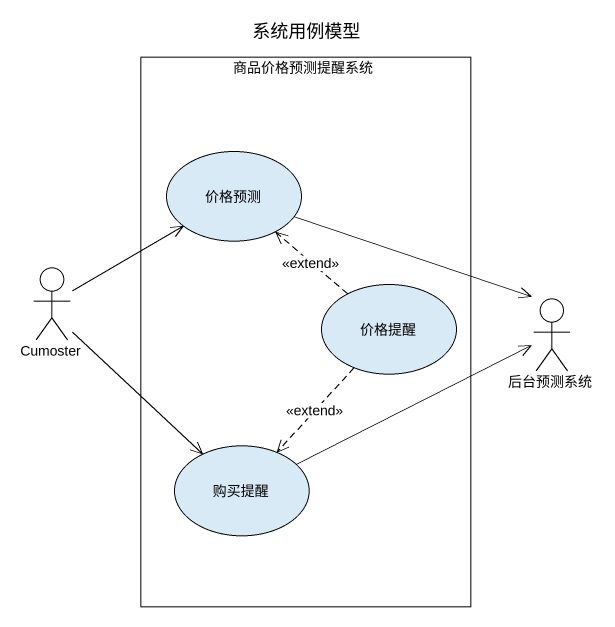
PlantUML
@startuml
title 系统用例模型
rectangle 商品价格预测提醒系统 {
  usecase 价格预测
  usecase 价格提醒
  usecase 购买提醒
}
actor Cumoster
actor 后台预测系统
Cumoster -up-> 价格预测
Cumoster --> 购买提醒
价格提醒 .up.> 价格预测 : <<extend>>
价格提醒 ..> 购买提醒 : <<extend>>
后台预测系统 <-left- 价格预测
后台预测系统 <-left- 购买提醒
@enduml
